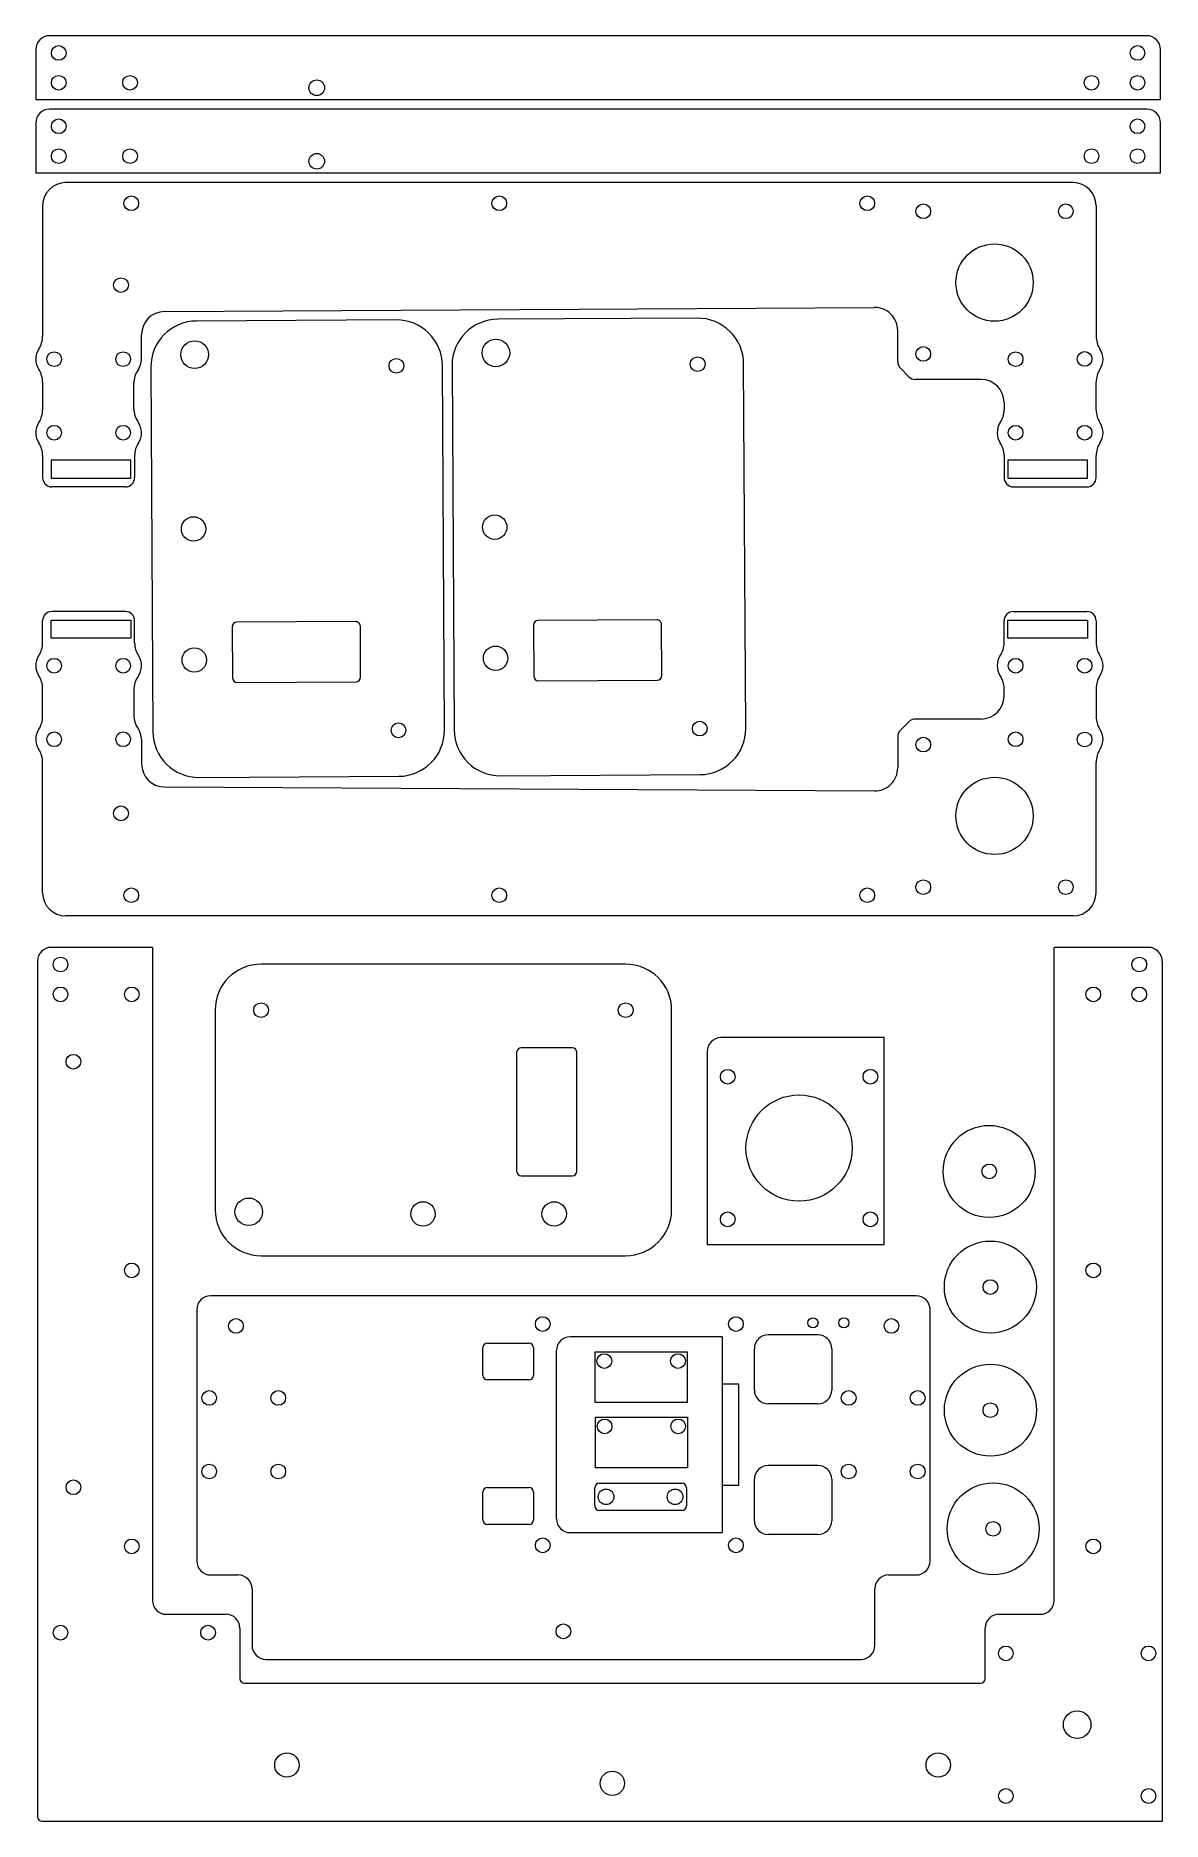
# Model space of a CAD drawing. Header units: millimetres. Extents: x 759 to 1004, y 191 to 579.
import ezdxf

# ---------------------------------------------------------------- set-up
doc = ezdxf.new("R2010")
doc.units = ezdxf.units.MM

msp = doc.modelspace()

# ---------------------------------------------------------------- linework, layer by layer
at = {"color": 7, "linetype": 'Continuous', "lineweight": 15}
for p, q in [((1000.65, 578.92), (762.15, 578.92)), ((759.15, 575.92), (759.15, 565.05)), ((1003.65, 565.05), (1003.65, 575.92)), ((759.15, 565.05), (1003.65, 565.05)), ((1000.65, 562.95), (762.15, 562.95)), ((759.15, 559.95), (759.15, 549.08)), ((1003.65, 549.08), (1003.65, 559.95)), ((759.15, 549.08), (1003.65, 549.08)), ((984.65, 546.98), (765.65, 546.98)), ((760.65, 541.98), (760.65, 513.57)), ((989.65, 541.98), (989.65, 513.57)), ((787.12, 518.95), (941.49, 519.83)), ((837.49, 517.14), (794.11, 516.89)), ((902.97, 517.51), (859.59, 517.26)), ((782.15, 508.59), (782.15, 513.95)), ((946.52, 508.02), (946.52, 514.83)), ((784.16, 506.83), (784.62, 427.59)), ((848, 427.96), (847.55, 507.19)), ((849.65, 507.21), (850.1, 427.97)), ((913.49, 428.33), (913.03, 507.57)), ((947.11, 506.6), (948.94, 504.77)), ((760.65, 503.62), (760.65, 497.57)), ((780.45, 497.86), (780.45, 503.33)), ((964.65, 504.19), (950.35, 504.19)), ((989.65, 497.57), (989.65, 503.62)), ((969.65, 499.19), (969.65, 497.57)), ((760.65, 487.62), (760.65, 482.83)), ((779.84, 486.64), (762.48, 486.64)), ((762.48, 486.64), (762.48, 482.69)), ((779.84, 482.69), (779.84, 486.64)), ((780.65, 487.62), (780.65, 482.83)), ((969.65, 487.62), (969.65, 482.83)), ((987.81, 486.64), (970.45, 486.64)), ((970.45, 486.64), (970.45, 482.69)), ((987.81, 482.69), (987.81, 486.64)), ((989.65, 482.83), (989.65, 487.62)), ((762.48, 482.69), (779.84, 482.69)), ((970.45, 482.69), (987.81, 482.69)), ((778.65, 480.83), (762.65, 480.83)), ((971.65, 480.83), (987.65, 480.83)), ((760.65, 446.92), (760.65, 451.71)), ((762.48, 451.85), (779.84, 451.85)), ((762.48, 447.9), (762.48, 451.85)), ((778.65, 453.71), (762.65, 453.71)), ((779.84, 451.85), (779.84, 447.9)), ((780.65, 446.92), (780.65, 451.71)), ((801.86, 450.38), (801.93, 439.3)), ((828.7, 451.53), (802.86, 451.39)), ((829.77, 439.46), (829.71, 450.54)), ((867.35, 450.76), (867.41, 439.68)), ((894.18, 451.91), (868.34, 451.76)), ((895.25, 439.84), (895.19, 450.92)), ((969.65, 446.92), (969.65, 451.71)), ((970.45, 451.85), (987.81, 451.85)), ((970.45, 447.9), (970.45, 451.85)), ((971.65, 453.71), (987.65, 453.71)), ((987.81, 451.85), (987.81, 447.9)), ((989.65, 451.71), (989.65, 446.92)), ((779.84, 447.9), (762.48, 447.9)), ((987.81, 447.9), (970.45, 447.9)), ((868.42, 438.68), (894.26, 438.83)), ((760.65, 430.92), (760.65, 436.97)), ((780.45, 436.68), (780.45, 431.21)), ((802.93, 438.31), (828.78, 438.46)), ((969.65, 435.35), (969.65, 436.97)), ((989.65, 436.97), (989.65, 430.92)), ((947.11, 427.94), (948.94, 429.77)), ((964.65, 430.35), (950.35, 430.35)), ((782.15, 425.95), (782.15, 420.59)), ((946.52, 426.52), (946.52, 419.71)), ((760.65, 392.56), (760.65, 420.97)), ((989.65, 392.56), (989.65, 420.97)), ((787.12, 415.59), (941.49, 414.71)), ((794.68, 417.65), (838.06, 417.9)), ((860.16, 418.03), (903.54, 418.27)), ((984.65, 387.56), (765.65, 387.56)), ((784.53, 380.71), (762.53, 380.71)), ((784.53, 380.71), (784.53, 356.77)), ((980.53, 238.71), (980.53, 380.71)), ((1001.03, 380.71), (980.53, 380.71)), ((759.53, 377.71), (759.53, 191.71)), ((887.38, 377.06), (808.14, 377.06)), ((1004.03, 377.71), (1004.03, 190.71)), ((798.14, 367.06), (798.14, 323.68)), ((897.38, 323.68), (897.38, 367.06)), ((943.58, 361.08), (908.08, 361.08)), ((943.58, 316.08), (943.58, 361.08)), ((863.69, 357.9), (863.69, 332.05)), ((875.77, 358.9), (864.69, 358.9)), ((876.77, 332.05), (876.77, 357.9)), ((905.08, 358.08), (905.08, 316.08)), ((784.53, 356.77), (784.53, 356.77)), ((784.53, 356.71), (784.53, 238.71)), ((864.69, 331.05), (875.77, 331.05)), ((905.08, 316.08), (943.58, 316.08)), ((808.14, 313.68), (887.38, 313.68)), ((950.55, 304.94), (797.17, 304.94)), ((794.17, 301.94), (794.17, 247.26)), ((953.55, 247.26), (953.55, 301.94)), ((908.36, 296.06), (875.36, 296.06)), ((908.36, 296.06), (908.36, 285.76)), ((929.17, 296.46), (918.36, 296.46)), ((856.36, 287.67), (856.36, 293.67)), ((857.36, 294.67), (866.36, 294.67)), ((867.36, 293.67), (867.36, 287.67)), ((872.36, 256.46), (872.36, 293.06)), ((880.75, 281.77), (880.75, 292.77)), ((880.75, 292.77), (900.76, 292.77)), ((900.76, 292.77), (900.76, 281.77)), ((915.36, 284.46), (915.36, 293.46)), ((932.17, 293.46), (932.17, 284.46)), ((866.36, 286.67), (857.36, 286.67)), ((912.01, 285.76), (908.36, 285.76)), ((908.36, 285.76), (908.36, 263.76)), ((912.01, 263.76), (912.01, 285.76)), ((900.76, 281.77), (880.75, 281.77)), ((929.17, 281.46), (918.36, 281.46)), ((880.8, 267.56), (880.8, 278.56)), ((880.8, 278.56), (900.8, 278.56)), ((900.8, 278.56), (900.8, 267.56)), ((929.17, 268.06), (918.36, 268.06)), ((900.8, 267.56), (880.8, 267.56)), ((881.65, 264.2), (899.59, 264.2)), ((915.36, 256.06), (915.36, 265.06)), ((932.17, 265.06), (932.17, 256.06)), ((856.36, 256.26), (856.36, 262.26)), ((857.36, 263.26), (866.36, 263.26)), ((867.36, 262.26), (867.36, 256.26)), ((880.65, 259.3), (880.65, 263.2)), ((900.59, 263.2), (900.59, 259.3)), ((908.36, 263.76), (908.36, 253.46)), ((908.36, 263.76), (912.01, 263.76)), ((899.59, 258.3), (881.65, 258.3)), ((866.36, 255.26), (857.36, 255.26)), ((875.36, 253.46), (908.36, 253.46)), ((929.17, 253.06), (918.36, 253.06)), ((797.17, 244.26), (803.17, 244.26)), ((806.17, 241.26), (806.17, 228.92)), ((941.55, 228.92), (941.55, 241.26)), ((944.55, 244.26), (950.55, 244.26)), ((787.53, 235.71), (800.53, 235.71)), ((968.53, 235.71), (977.53, 235.71)), ((803.53, 232.71), (803.53, 221.71)), ((965.53, 221.71), (965.53, 232.71)), ((809.17, 225.92), (938.55, 225.92)), ((804.53, 220.71), (964.53, 220.71)), ((760.53, 190.71), (1004.03, 190.71))]:
    msp.add_line(p, q, dxfattribs=at)
for centre, radius in [((764.15, 575.18), 1.6), ((998.65, 575.18), 1.6), ((764.15, 568.68), 1.6), ((779.65, 568.68), 1.6), ((820.24, 567.59), 1.7), ((988.65, 568.68), 1.6), ((998.65, 568.68), 1.6), ((764.15, 559.22), 1.6), ((998.65, 559.22), 1.6), ((764.15, 552.72), 1.6), ((779.65, 552.72), 1.6), ((820.24, 551.62), 1.7), ((988.65, 552.72), 1.6), ((998.65, 552.72), 1.6), ((779.91, 542.49), 1.6), ((859.91, 542.49), 1.6), ((939.91, 542.49), 1.6), ((952.07, 540.74), 1.6), ((983.07, 540.74), 1.6), ((967.57, 525.24), 8.4), ((777.68, 524.69), 1.6), ((793.69, 509.58), 3), ((859.17, 509.95), 3), ((763.15, 508.59), 1.6), ((778.15, 508.59), 1.6), ((837.55, 507.14), 1.6), ((903.03, 507.51), 1.6), ((952.07, 509.74), 1.6), ((972.15, 508.59), 1.6), ((987.15, 508.64), 1.6), ((763.15, 492.59), 1.6), ((778.15, 492.59), 1.6), ((972.15, 492.59), 1.6), ((987.15, 492.59), 1.6), ((793.45, 471.69), 2.65), ((858.93, 472.07), 2.65), ((763.15, 441.95), 1.6), ((778.15, 441.95), 1.6), ((793.61, 443.19), 2.65), ((859.1, 443.57), 2.65), ((972.15, 441.95), 1.6), ((987.15, 441.95), 1.6), ((763.15, 425.95), 1.6), ((778.15, 425.95), 1.6), ((838, 427.9), 1.6), ((903.49, 428.27), 1.6), ((972.15, 425.95), 1.6), ((987.15, 425.9), 1.6), ((952.07, 424.8), 1.6), ((967.57, 409.3), 8.4), ((777.68, 409.85), 1.6), ((779.91, 392.05), 1.6), ((859.91, 392.05), 1.6), ((939.91, 392.05), 1.6), ((952.07, 393.8), 1.6), ((983.07, 393.8), 1.6), ((764.53, 376.98), 1.6), ((999.03, 376.98), 1.6), ((764.53, 370.48), 1.6), ((780.03, 370.48), 1.6), ((989.03, 370.48), 1.6), ((999.03, 370.48), 1.6), ((808.14, 367.06), 1.6), ((887.38, 367.06), 1.6), ((767.33, 355.84), 1.6), ((909.58, 352.58), 1.6), ((940.58, 352.58), 1.6), ((925.08, 337.08), 11.55), ((966.41, 332), 10), ((966.41, 332), 1.6), ((805.45, 323.22), 3), ((843.34, 322.76), 2.65), ((871.84, 322.76), 2.65), ((909.58, 321.58), 1.6), ((940.58, 321.58), 1.6), ((966.66, 306.86), 10), ((780.03, 310.48), 1.6), ((989.03, 310.48), 1.6), ((966.66, 306.86), 1.6), ((802.67, 298.4), 1.6), ((869.36, 298.81), 1.6), ((911.36, 298.81), 1.6), ((928.1, 299.09), 1.1), ((934.8, 299.09), 1.1), ((945.16, 298.4), 1.6), ((882.75, 290.77), 1.6), ((898.76, 290.77), 1.6), ((966.67, 280.09), 10), ((796.86, 282.76), 1.6), ((811.86, 282.76), 1.6), ((935.86, 282.76), 1.6), ((950.86, 282.76), 1.6), ((966.67, 280.09), 1.6), ((882.8, 276.56), 1.6), ((898.8, 276.56), 1.6), ((796.86, 266.76), 1.6), ((811.86, 266.76), 1.6), ((935.86, 266.76), 1.6), ((950.86, 266.76), 1.6), ((767.33, 263.34), 1.6), ((967.26, 254.29), 10), ((883.12, 261.25), 1.7), ((898.12, 261.25), 1.7), ((967.26, 254.29), 1.6), ((780.03, 250.48), 1.6), ((869.36, 250.71), 1.6), ((911.36, 250.71), 1.6), ((989.03, 250.48), 1.6), ((764.54, 231.72), 1.6), ((796.62, 231.72), 1.6), ((873.86, 232.01), 1.6), ((970.03, 227.21), 1.6), ((1001.03, 227.21), 1.6), ((985.53, 211.71), 3), ((813.74, 202.94), 2.65), ((955.32, 202.94), 2.65), ((884.48, 198.96), 2.65), ((970.03, 196.21), 1.6), ((1001.03, 196.21), 1.6)]:
    msp.add_circle(centre, radius, dxfattribs=at)
for centre, radius, start, end in [((762.15, 575.92), 3, 90, 180), ((1000.65, 575.92), 3, 0, 90), ((762.15, 559.95), 3, 90, 180), ((1000.65, 559.95), 3, 0, 90), ((765.65, 541.98), 5, 90, 180), ((984.65, 541.98), 5, 0, 90), ((787.15, 513.95), 5, 90.3289, 180), ((794.16, 506.89), 10, 90.3289, 180.3289), ((837.55, 507.14), 10, 0.3289, 90.3289), ((859.65, 507.26), 10, 90.3289, 180.3289), ((903.03, 507.51), 10, 0.3289, 90.3289), ((941.52, 514.83), 5, 0, 90.3289), ((755.65, 513.57), 5, 326.4427, 0), ((994.65, 513.57), 5, 180, 213.5573), ((763.15, 508.59), 4, 146.4427, 213.5573), ((778.15, 508.59), 4, 324.2046, 0), ((987.15, 508.59), 4, 326.4427, 33.5573), ((755.65, 503.62), 5, 0, 33.5573), ((785.45, 503.33), 5, 144.2046, 180), ((948.52, 508.02), 2, 180, 225), ((950.35, 506.19), 2, 225, 270), ((994.65, 503.62), 5, 146.4427, 180), ((964.65, 499.19), 5, 0, 90), ((755.65, 497.57), 5, 326.4427, 0), ((785.45, 497.86), 5, 180, 215.7954), ((964.65, 497.57), 5, 326.4427, 0), ((994.65, 497.57), 5, 180, 213.5573), ((763.15, 492.59), 4, 146.4427, 213.5573), ((778.15, 492.59), 4, 326.4427, 35.7954), ((972.15, 492.59), 4, 146.4427, 213.5573), ((987.15, 492.59), 4, 326.4427, 33.5573), ((755.65, 487.62), 5, 0, 33.5573), ((785.65, 487.62), 5, 146.4427, 180), ((964.65, 487.62), 5, 0, 33.5573), ((994.65, 487.62), 5, 146.4427, 180), ((762.65, 482.83), 2, 180, 270), ((778.65, 482.83), 2, 270, 0), ((971.65, 482.83), 2, 180, 270), ((987.65, 482.83), 2, 270, 0), ((762.65, 451.71), 2, 90, 180), ((778.65, 451.71), 2, 0, 90), ((802.86, 450.39), 1, 90.3289, 180.3289), ((828.71, 450.53), 1, 0.3289, 90.3289), ((868.35, 450.76), 1, 90.3289, 180.3289), ((894.19, 450.91), 1, 0.3289, 90.3289), ((971.65, 451.71), 2, 90, 180), ((987.65, 451.71), 2, 0, 90), ((755.65, 446.92), 5, 326.4427, 0), ((785.65, 446.92), 5, 180, 213.5573), ((964.65, 446.92), 5, 326.4427, 0), ((994.65, 446.92), 5, 180, 213.5573), ((763.15, 441.95), 4, 146.4427, 213.5573), ((778.15, 441.95), 4, 324.2046, 33.5573), ((972.15, 441.95), 4, 146.4427, 213.5573), ((987.15, 441.95), 4, 326.4427, 33.5573), ((755.65, 436.97), 5, 0, 33.5573), ((785.45, 436.68), 5, 144.2046, 180), ((802.93, 439.31), 1, 180.3289, 270.3289), ((828.77, 439.46), 1, 270.3289, 0.3289), ((868.41, 439.68), 1, 180.3289, 270.3289), ((894.25, 439.83), 1, 270.3289, 0.3289), ((964.65, 436.97), 5, 0, 33.5573), ((994.65, 436.97), 5, 146.4427, 180), ((964.65, 435.35), 5, 270, 0), ((755.65, 430.92), 5, 326.4427, 0), ((785.45, 431.21), 5, 180, 215.7954), ((994.65, 430.92), 5, 180, 213.5573), ((763.15, 425.95), 4, 146.4427, 213.5573), ((778.15, 425.95), 4, 0, 35.7954), ((794.62, 427.65), 10, 180.3289, 270.3289), ((838, 427.9), 10, 270.3289, 0.3289), ((860.1, 428.03), 10, 180.3289, 270.3289), ((903.49, 428.27), 10, 270.3289, 0.3289), ((948.52, 426.52), 2, 135, 180), ((950.35, 428.35), 2, 90, 135), ((987.15, 425.95), 4, 326.4427, 33.5573), ((755.65, 420.97), 5, 0, 33.5573), ((994.65, 420.97), 5, 146.4427, 180), ((787.15, 420.59), 5, 180, 269.6711), ((941.52, 419.71), 5, 269.6711, 0), ((765.65, 392.56), 5, 180, 270), ((984.65, 392.56), 5, 270, 360), ((762.53, 377.71), 3, 90, 180), ((1001.03, 377.71), 3, 0, 90), ((808.14, 367.06), 10, 90, 180), ((887.38, 367.06), 10, 0, 90), ((908.08, 358.08), 3, 90, 180), ((864.69, 357.9), 1, 90, 180), ((875.77, 357.9), 1, 360, 90), ((787.53, 356.71), 3, 178.9086, 180), ((864.69, 332.05), 1, 180, 270), ((875.77, 332.05), 1, 270, 0), ((808.14, 323.68), 10, 180, 270), ((887.38, 323.68), 10, 270, 0), ((797.17, 301.94), 3, 90, 180), ((950.55, 301.94), 3, 360, 90), ((875.36, 293.06), 3, 90, 180), ((918.36, 293.46), 3, 90, 180), ((929.17, 293.46), 3, 360, 90), ((857.36, 293.67), 1, 90, 180), ((866.36, 293.67), 1, 360, 90), ((857.36, 287.67), 1, 180, 270), ((866.36, 287.67), 1, 270, 360), ((918.36, 284.46), 3, 180, 270), ((929.17, 284.46), 3, 270, 360), ((918.36, 265.06), 3, 90, 180), ((929.17, 265.06), 3, 360, 90), ((881.65, 263.2), 1, 90, 180), ((899.59, 263.2), 1, 360, 90), ((857.36, 262.26), 1, 90, 180), ((866.36, 262.26), 1, 360, 90), ((857.36, 256.26), 1, 180, 270), ((866.36, 256.26), 1, 270, 360), ((875.36, 256.46), 3, 180, 270), ((881.65, 259.3), 1, 180, 270), ((899.59, 259.3), 1, 270, 360), ((918.36, 256.06), 3, 180, 270), ((929.17, 256.06), 3, 270, 360), ((797.17, 247.26), 3, 180, 270), ((950.55, 247.26), 3, 270, 360), ((803.17, 241.26), 3, 360, 90), ((944.55, 241.26), 3, 90, 180), ((787.53, 238.71), 3, 180, 270), ((977.53, 238.71), 3, 270, 0), ((800.53, 232.71), 3, 0, 90), ((968.53, 232.71), 3, 90, 180), ((809.17, 228.92), 3, 180, 270), ((938.55, 228.92), 3, 270, 360), ((804.53, 221.71), 1, 180, 270), ((964.53, 221.71), 1, 270, 0), ((760.53, 191.71), 1, 180, 270)]:
    msp.add_arc(centre, radius, start, end, dxfattribs=at)

doc.saveas('drawing.dxf')
